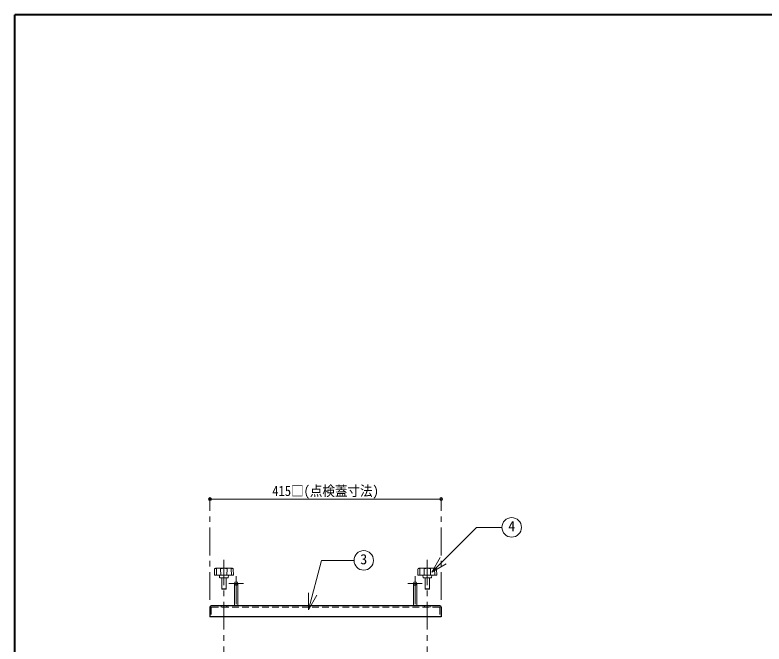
# Model space of a CAD drawing. Units: millimetres, scale not verified. Extents: x -2123 to 1927, y -1358 to 1452.
# Drawn here: x -2123 to -778, y 323 to 1452 of the extents above; entities that cross this region are included whole.
import ezdxf
from ezdxf.enums import TextEntityAlignment as Align

# ---------------------------------------------------------------- set-up
doc = ezdxf.new("R2010")
doc.units = ezdxf.units.MM
doc.header["$LTSCALE"] = 10
doc.header["$PDMODE"] = 32
doc.header["$PDSIZE"] = 5
doc.linetypes.add('CHAIN1', pattern=[8, 5, -1, 1, -1])
doc.linetypes.add('DASHED1', pattern=[1.8, 1.2, -0.6])
doc.layers.add('0-0', color=7, linetype='Continuous', lineweight=18)
doc.styles.add('ＭＳ ゴシック', font='')
doc.styles.get('ＭＳ ゴシック').set_extended_font_data('MS Gothic')

msp = doc.modelspace()

# ---------------------------------------------------------------- linework, layer by layer
at = {"layer": '0-0', "color": 1, "lineweight": 40}
for p in [(1927.2, 1451.91), (-2122.8, -1358.09)]:
    msp.add_line(p, (-2122.8, 1451.91), dxfattribs=at)
at = {"layer": '0-0', "color": 4, "lineweight": 9}
for p, q in [((-1772.8, 583.41), (-1357.8, 583.41)), ((-1728.8, 431.91), (-1728.8, 391.91)), ((-1722.8, 431.91), (-1722.8, 391.91)), ((-1407.8, 431.91), (-1407.8, 391.91)), ((-1401.8, 431.91), (-1401.8, 391.91))]:
    msp.add_line(p, q, dxfattribs=at)
at = {"layer": '0-0', "color": 4, "linetype": 'CHAIN1', "lineweight": 9}
for p, q in [((-1772.8, 402.31), (-1772.8, 583.41)), ((-1357.8, 402.31), (-1357.8, 583.41)), ((-1747.8, -50.89), (-1747.8, 474.51)), ((-1382.8, -50.89), (-1382.8, 474.51)), ((-1725.8, 444.91), (-1725.8, 391.91)), ((-1404.8, 444.91), (-1404.8, 391.91)), ((-1738.8, 431.91), (-1712.8, 431.91)), ((-1391.8, 431.91), (-1417.8, 431.91))]:
    msp.add_line(p, q, dxfattribs=at)
at = {"layer": '0-0'}
for p, q in [((-1374.68, 452.3), (-1294.35, 532.63)), ((-1294.35, 532.63), (-1248.79, 532.63)), ((-1596.23, 384.91), (-1572.54, 473.32)), ((-1514.3, 473.32), (-1572.54, 473.32)), ((-1374.68, 452.3), (-1359.68, 478.28)), ((-1764.97, 447.13), (-1764.63, 457.64)), ((-1757.21, 459.5), (-1763.12, 459.19)), ((-1761.35, 446.71), (-1760.96, 458.35)), ((-1738.81, 459.51), (-1756.79, 459.51)), ((-1753.28, 446.71), (-1753.67, 458.35)), ((-1742.32, 446.71), (-1741.93, 458.35)), ((-1738.39, 459.5), (-1732.48, 459.19)), ((-1734.25, 446.71), (-1734.64, 458.35)), ((-1730.63, 447.13), (-1730.97, 457.64)), ((-1399.97, 447.13), (-1399.63, 457.64)), ((-1392.21, 459.5), (-1398.12, 459.19)), ((-1396.35, 446.71), (-1395.96, 458.35)), ((-1391.79, 459.51), (-1373.81, 459.51)), ((-1388.28, 446.71), (-1388.67, 458.35)), ((-1377.32, 446.71), (-1376.93, 458.35)), ((-1374.68, 452.3), (-1348.7, 467.3)), ((-1373.39, 459.5), (-1367.48, 459.19)), ((-1369.25, 446.71), (-1369.64, 458.35)), ((-1365.63, 447.13), (-1365.97, 457.64)), ((-1731.03, 446.71), (-1764.57, 446.71)), ((-1755.43, 442.28), (-1755.8, 446.71)), ((-1740.17, 442.28), (-1739.8, 446.71)), ((-1399.57, 446.71), (-1366.03, 446.71)), ((-1390.43, 442.28), (-1390.8, 446.71)), ((-1375.17, 442.28), (-1374.8, 446.71)), ((-1740.57, 441.91), (-1755.03, 441.91)), ((-1751.8, 422.41), (-1751.8, 441.91)), ((-1743.8, 422.41), (-1743.8, 441.91)), ((-1390.03, 441.91), (-1375.57, 441.91)), ((-1386.8, 422.41), (-1386.8, 441.91)), ((-1378.8, 422.41), (-1378.8, 441.91)), ((-1743.8, 422.41), (-1751.8, 422.41)), ((-1386.8, 422.41), (-1378.8, 422.41)), ((-1596.23, 384.91), (-1596.23, 414.91)), ((-1596.23, 384.91), (-1581.23, 410.89))]:
    msp.add_line(p, q, dxfattribs=at)
at = {"layer": '0-0', "color": 5, "lineweight": 25}
for p, q in [((-1360.1, 391.91), (-1770.5, 391.91)), ((-1772.8, 389.61), (-1772.8, 371.91)), ((-1357.8, 389.61), (-1357.8, 371.91)), ((-1357.8, 371.91), (-1772.8, 371.91))]:
    msp.add_line(p, q, dxfattribs=at)
at = {"layer": '0-0', "linetype": 'DASHED1'}
for p, q in [((-1752.8, 389.61), (-1752.8, 391.91)), ((-1742.8, 389.61), (-1742.8, 391.91)), ((-1387.8, 389.61), (-1387.8, 391.91)), ((-1377.8, 389.61), (-1377.8, 391.91)), ((-1770.5, 388.46), (-1770.5, 371.91)), ((-1361.25, 389.61), (-1769.35, 389.61)), ((-1360.1, 388.46), (-1360.1, 371.91))]:
    msp.add_line(p, q, dxfattribs=at)
at = {"layer": '0-0'}
for points in [[(-1743.8, 422.41), (-1744.3, 421.91), (-1751.3, 421.91), (-1751.8, 422.41)], [(-1386.8, 422.41), (-1386.3, 421.91), (-1379.3, 421.91), (-1378.8, 422.41)]]:
    msp.add_lwpolyline(points, dxfattribs=at)
for centre in [(-1231.29, 532.63), (-1496.8, 473.32)]:
    msp.add_circle(centre, 17.5, dxfattribs=at)
for centre, radius, start, end in [((-1763.03, 457.59), 1.6, 93.01913, 178.15415), ((-1763.41, 457.06), 1.66, 93.02757, 128.73305), ((-1763.34, 450.75), 7.97, 72.62002, 91.09064), ((-1756.79, 451.51), 8, 90, 93.01913), ((-1753.27, 458.36), 0.4, 97.29873, 181.90915), ((-1747.8, 415.64), 43.47, 82.70127, 97.29873), ((-1742.33, 458.36), 0.4, 358.09085, 82.70127), ((-1738.81, 451.51), 8, 86.98087, 90), ((-1732.26, 450.75), 7.97, 88.90936, 107.37998), ((-1732.57, 457.59), 1.6, 1.84585, 86.98087), ((-1732.2, 457.06), 1.66, 51.26695, 86.97243), ((-1398.03, 457.59), 1.6, 93.01913, 178.15415), ((-1398.41, 457.06), 1.66, 93.02757, 128.73305), ((-1398.34, 450.75), 7.97, 72.62002, 91.09064), ((-1391.79, 451.51), 8, 90, 93.01913), ((-1388.27, 458.36), 0.4, 97.29873, 181.90915), ((-1382.8, 415.64), 43.47, 82.70127, 97.29873), ((-1377.33, 458.36), 0.4, 358.09085, 82.70127), ((-1373.81, 451.51), 8, 86.98087, 90), ((-1367.26, 450.75), 7.97, 88.90936, 107.37998), ((-1367.57, 457.59), 1.6, 1.84585, 86.98087), ((-1367.2, 457.06), 1.66, 51.26695, 86.97243), ((-1764.57, 447.11), 0.4, 178.15415, 270), ((-1731.03, 447.11), 0.4, 270, 1.84585), ((-1399.57, 447.11), 0.4, 178.15415, 270), ((-1366.03, 447.11), 0.4, 270, 1.84585), ((-1755.03, 442.31), 0.4, 184.76364, 270), ((-1740.57, 442.31), 0.4, 270, 355.23636), ((-1390.03, 442.31), 0.4, 184.76364, 270), ((-1375.57, 442.31), 0.4, 270, 355.23636)]:
    msp.add_arc(centre, radius, start, end, dxfattribs=at)
at = {"layer": '0-0', "color": 4, "lineweight": 9}
for centre in [(-1725.8, 431.91), (-1404.8, 431.91)]:
    msp.add_arc(centre, 3, 360, 180, dxfattribs=at)
at = {"layer": '0-0', "color": 4, "linetype": 'DASHED1', "lineweight": 9}
for centre in [(-1725.8, 431.91), (-1404.8, 431.91)]:
    msp.add_arc(centre, 3, 180, 0, dxfattribs=at)
at = {"layer": '0-0', "color": 5, "lineweight": 25}
for centre, start, end in [((-1770.5, 389.61), 90, 180), ((-1360.1, 389.61), 0, 90)]:
    msp.add_arc(centre, 2.3, start, end, dxfattribs=at)
at = {"layer": '0-0', "linetype": 'DASHED1'}
for centre, start, end in [((-1769.35, 388.46), 90, 180), ((-1361.25, 388.46), 0, 90)]:
    msp.add_arc(centre, 1.15, start, end, dxfattribs=at)
at = {"layer": '0-0', "color": 1}
for p in [(-1772.8, 583.41), (-1357.8, 583.41)]:
    msp.add_point(p, dxfattribs=at)

# ---------------------------------------------------------------- texts
at = {"layer": '0-0', "style": 'ＭＳ ゴシック', "width": 0.9}
msp.add_text('415□(点検蓋寸法)', height=18.33, dxfattribs=at).set_placement((-1660.93, 583.41), align=Align.BOTTOM_LEFT)
at = {"layer": '0-0', "style": 'ＭＳ ゴシック'}
for s, p in [('4', (-1237.54, 520.13)), ('3', (-1503.05, 460.82))]:
    msp.add_text(s, height=18.33, dxfattribs=at).set_placement(p, align=Align.BOTTOM_LEFT)

doc.saveas('drawing.dxf')
